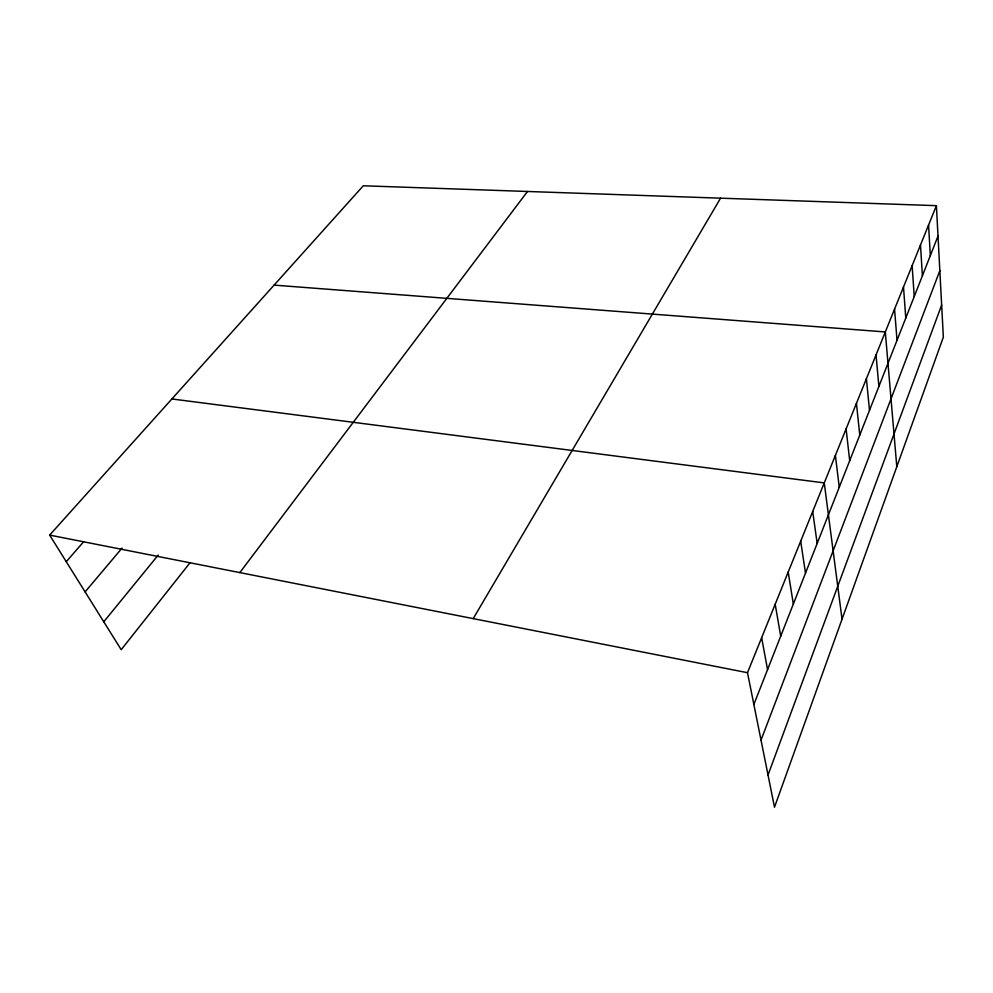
<?xml version="1.0" encoding="UTF-8"?>
<svg xmlns="http://www.w3.org/2000/svg" width="993" height="993" viewBox="0 0 993 993"><rect width="100%" height="100%" fill="white"/><g stroke="black" fill="none" stroke-linecap="round" stroke-linejoin="round"><path stroke-width="1.49" d="M768.023 774.999L941.649 305.025M761.023 740.108L939.837 270.679M753.861 704.459L938 236.086M936.399 205.663L943.35 337.161L774.49 807.222L747.493 672.708L936.399 205.663L363.289 185.778L49.65 535.103L121.196 649.707L189.762 563.093M473.202 618.627L720.57 198.178M239.822 572.601L527.494 191.475M103.768 621.792L158.235 555.062M85.1 591.89L122.015 548.124M66.258 561.703L83.561 541.843M274.105 285.115L885.309 331.947L896.803 466.735M171.888 398.963L824.252 482.908L842.039 619.185M49.65 535.103L747.493 672.708M761.631 637.754L767.564 669.605M775.185 604.24L780.721 636.153M788.194 572.067L793.345 604.029M800.693 541.173L805.497 573.135M812.696 511.469L817.177 543.432M835.386 455.402L839.259 487.253M846.098 428.902L849.698 460.69M856.438 403.357L859.777 435.058M866.392 378.718L869.508 410.308M876.025 354.935L878.904 386.414M894.556 309.084L897.027 340.301M903.493 287.002L905.777 318.07M912.133 265.64L914.23 296.559M920.486 244.998L922.41 275.756M928.567 225.014L930.329 255.598"/></g></svg>
